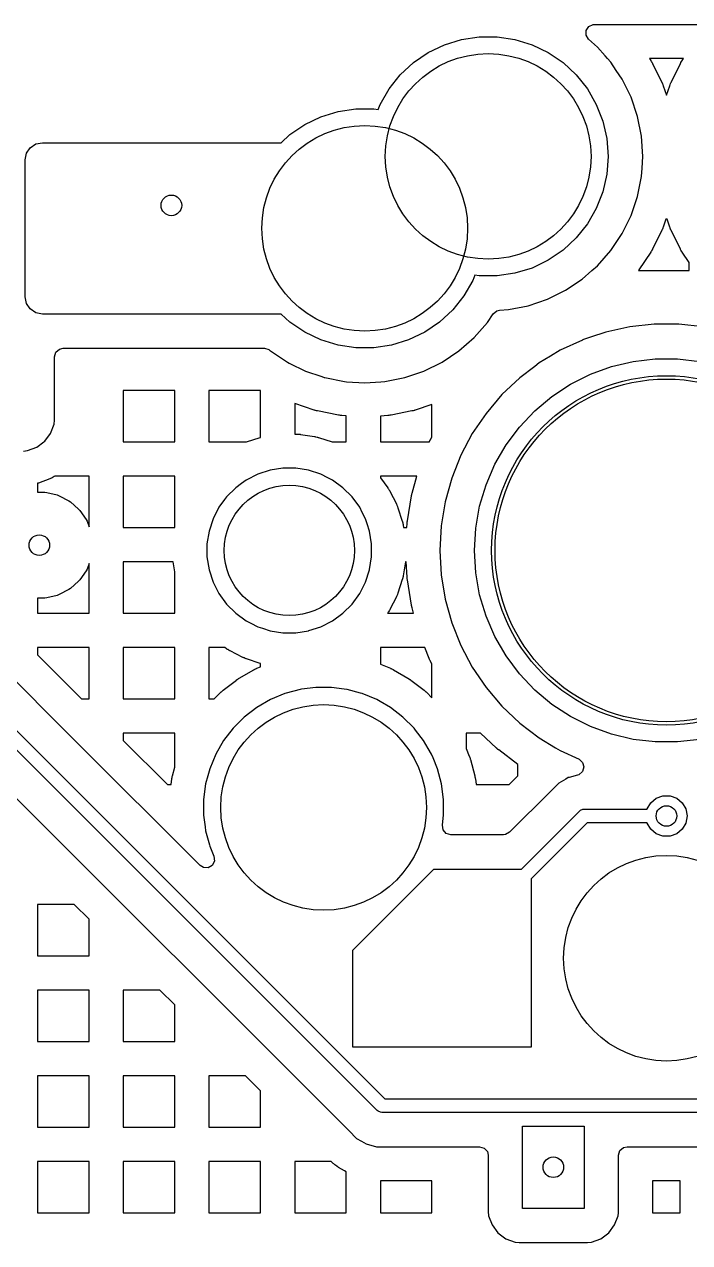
# Model space of a CAD drawing. Extents: x 2.49 to 8.57, y -5.87 to -1.87.
# Drawn here: x 5.737 to 6.119, y -3.6 to -2.9 of the extents above; entities that cross this region are included whole.
import ezdxf

# ---------------------------------------------------------------- set-up
doc = ezdxf.new("R2010")
doc.units = 0
doc.header["$MEASUREMENT"] = 0
doc.layers.add('BLACK', color=7, linetype='CONTINUOUS')

msp = doc.modelspace()

# ---------------------------------------------------------------- linework, layer by layer
at = {"layer": 'BLACK', "linetype": 'CONTINUOUS'}
for p, q in [((6.05933, -2.90648), (6.05934, -2.90373)), ((6.05934, -2.90373), (6.06084, -2.90143)), ((6.06084, -2.90143), (6.06335, -2.9003)), ((6.06335, -2.9003), (6.06402, -2.90026)), ((6.06402, -2.90026), (6.147, -2.90026)), ((5.97798, -2.91196), (5.98782, -2.90893)), ((5.98782, -2.90893), (5.998, -2.90739)), ((5.998, -2.90739), (6.0083, -2.90739)), ((6.0083, -2.90739), (6.01848, -2.90893)), ((6.01848, -2.90893), (6.02832, -2.91196)), ((6.0608, -2.90881), (6.05933, -2.90648)), ((6.06594, -2.91331), (6.0608, -2.90881)), ((5.96019, -2.92223), (5.9687, -2.91643)), ((5.9687, -2.91643), (5.97798, -2.91196)), ((6.02832, -2.91196), (6.0376, -2.91643)), ((6.0376, -2.91643), (6.04611, -2.92223)), ((6.07029, -2.91828), (6.06594, -2.91331)), ((6.07168, -2.91986), (6.07029, -2.91828)), ((5.95264, -2.92923), (5.96019, -2.92223)), ((6.04611, -2.92223), (6.05366, -2.92923)), ((6.07359, -2.92204), (6.07168, -2.91986)), ((6.07672, -2.92672), (6.07359, -2.92204)), ((6.11531, -2.91986), (6.09572, -2.91986)), ((6.09572, -2.91986), (6.09653, -2.92107)), ((6.09653, -2.92107), (6.09661, -2.92121)), ((6.09661, -2.92121), (6.09678, -2.92148)), ((6.09678, -2.92148), (6.09687, -2.92162)), ((6.09687, -2.92162), (6.09719, -2.92218)), ((6.09719, -2.92218), (6.09726, -2.92231)), ((6.09726, -2.92231), (6.09742, -2.9226)), ((6.09742, -2.9226), (6.09749, -2.92274)), ((6.09749, -2.92274), (6.10291, -2.93373)), ((6.10811, -2.93373), (6.11354, -2.92274)), ((6.11354, -2.92274), (6.11361, -2.9226)), ((6.11361, -2.9226), (6.11376, -2.92231)), ((6.11376, -2.92231), (6.11384, -2.92218)), ((6.11384, -2.92218), (6.11416, -2.92162)), ((6.11416, -2.92162), (6.11424, -2.92148)), ((6.11424, -2.92148), (6.11441, -2.92121)), ((6.11441, -2.92121), (6.1145, -2.92107)), ((6.1145, -2.92107), (6.11531, -2.91986)), ((5.94622, -2.93728), (5.95264, -2.92923)), ((6.05366, -2.92923), (6.06008, -2.93728)), ((6.08002, -2.93167), (6.07672, -2.92672)), ((6.08005, -2.9317), (6.08002, -2.93167)), ((6.08518, -2.94212), (6.08005, -2.9317)), ((5.94108, -2.9462), (5.94622, -2.93728)), ((6.06008, -2.93728), (6.06522, -2.9462)), ((6.10291, -2.93373), (6.10298, -2.93388)), ((6.10298, -2.93388), (6.10311, -2.93417)), ((6.10311, -2.93417), (6.10317, -2.93432)), ((6.10317, -2.93432), (6.10342, -2.93491)), ((6.10342, -2.93491), (6.10348, -2.93506)), ((6.10348, -2.93506), (6.10359, -2.93536)), ((6.10359, -2.93536), (6.10365, -2.93551)), ((6.10365, -2.93551), (6.10551, -2.94101)), ((6.10551, -2.94101), (6.10738, -2.93551)), ((6.10738, -2.93551), (6.10743, -2.93536)), ((6.10743, -2.93536), (6.10754, -2.93506)), ((6.10754, -2.93506), (6.1076, -2.93491)), ((6.1076, -2.93491), (6.10785, -2.93432)), ((6.10785, -2.93432), (6.10791, -2.93417)), ((6.10791, -2.93417), (6.10805, -2.93388)), ((6.10805, -2.93388), (6.10811, -2.93373)), ((5.93994, -2.94911), (5.94108, -2.9462)), ((6.06522, -2.9462), (6.06899, -2.95579)), ((6.08892, -2.95312), (6.08518, -2.94212)), ((5.89783, -2.95777), (5.90711, -2.9533)), ((5.90711, -2.9533), (5.91695, -2.95026)), ((5.91695, -2.95026), (5.92713, -2.94873)), ((5.92713, -2.94873), (5.93743, -2.94873)), ((5.93743, -2.94873), (5.93994, -2.94911)), ((6.09118, -2.96451), (6.08892, -2.95312)), ((5.88933, -2.96357), (5.89783, -2.95777)), ((6.06899, -2.95579), (6.07128, -2.96583)), ((5.88431, -2.96822), (5.88933, -2.96357)), ((6.07128, -2.96583), (6.07205, -2.9761)), ((6.09194, -2.9761), (6.09118, -2.96451)), ((6.09118, -2.96451), (6.09118, -2.96451)), ((5.7374, -2.97806), (5.73815, -2.9743)), ((5.73815, -2.9743), (5.74028, -2.97111)), ((5.74028, -2.97111), (5.74348, -2.96897)), ((5.74348, -2.96897), (5.74724, -2.96822)), ((5.74724, -2.96822), (5.88431, -2.96822)), ((5.7374, -3.05681), (5.7374, -2.97806)), ((6.07205, -2.9761), (6.07128, -2.98637)), ((6.09149, -2.98293), (6.09194, -2.9761)), ((6.09194, -2.9761), (6.09194, -2.9761)), ((6.07128, -2.98637), (6.06899, -2.9964)), ((6.08892, -2.99908), (6.09118, -2.98769)), ((6.09118, -2.98769), (6.09149, -2.98293)), ((6.06899, -2.9964), (6.06522, -3.00599)), ((6.08518, -3.01008), (6.08892, -2.99908)), ((6.06522, -3.00599), (6.06008, -3.01491)), ((6.06008, -3.01491), (6.05366, -3.02296)), ((6.08005, -3.02049), (6.08518, -3.01008)), ((6.10519, -3.01213), (6.10365, -3.01668)), ((6.10583, -3.01213), (6.10519, -3.01213)), ((6.10738, -3.01668), (6.10583, -3.01213)), ((6.05366, -3.02296), (6.04611, -3.02996)), ((6.07359, -3.03015), (6.08005, -3.02049)), ((6.10291, -3.01846), (6.09749, -3.02945)), ((6.10298, -3.01832), (6.10291, -3.01846)), ((6.10311, -3.01802), (6.10298, -3.01832)), ((6.10317, -3.01787), (6.10311, -3.01802)), ((6.10342, -3.01728), (6.10317, -3.01787)), ((6.10348, -3.01713), (6.10342, -3.01728)), ((6.10359, -3.01683), (6.10348, -3.01713)), ((6.10365, -3.01668), (6.10359, -3.01683)), ((6.10743, -3.01683), (6.10738, -3.01668)), ((6.10754, -3.01713), (6.10743, -3.01683)), ((6.1076, -3.01728), (6.10754, -3.01713)), ((6.10785, -3.01787), (6.1076, -3.01728)), ((6.10791, -3.01802), (6.10785, -3.01787)), ((6.10805, -3.01832), (6.10791, -3.01802)), ((6.10811, -3.01846), (6.10805, -3.01832)), ((6.11354, -3.02945), (6.10811, -3.01846)), ((6.04611, -3.02996), (6.0376, -3.03576)), ((6.06594, -3.03888), (6.07359, -3.03015)), ((6.09719, -3.03002), (6.09686, -3.03057)), ((6.09726, -3.02988), (6.09719, -3.03002)), ((6.09742, -3.02959), (6.09726, -3.02988)), ((6.09749, -3.02945), (6.09742, -3.02959)), ((6.11361, -3.02959), (6.11354, -3.02945)), ((6.11376, -3.02988), (6.11361, -3.02959)), ((6.11384, -3.03002), (6.11376, -3.02988)), ((6.11416, -3.03057), (6.11384, -3.03002)), ((6.0376, -3.03576), (6.02832, -3.04023)), ((6.09653, -3.03112), (6.08972, -3.04131)), ((6.09661, -3.03098), (6.09653, -3.03112)), ((6.09678, -3.03071), (6.09661, -3.03098)), ((6.09686, -3.03057), (6.09678, -3.03071)), ((6.11424, -3.03071), (6.11416, -3.03057)), ((6.11441, -3.03098), (6.11424, -3.03071)), ((6.1145, -3.03112), (6.11441, -3.03098)), ((6.11851, -3.03712), (6.1145, -3.03112)), ((6.11851, -3.04173), (6.11851, -3.03712)), ((5.9955, -3.04442), (5.99436, -3.04733)), ((5.998, -3.0448), (5.9955, -3.04442)), ((6.01848, -3.04327), (6.0083, -3.0448)), ((6.02832, -3.04023), (6.01848, -3.04327)), ((6.0572, -3.04654), (6.06268, -3.04173)), ((6.06268, -3.04173), (6.06594, -3.03888)), ((6.08944, -3.0417), (6.08942, -3.04173)), ((6.08942, -3.04173), (6.11851, -3.04173)), ((6.08963, -3.04144), (6.08944, -3.0417)), ((6.08972, -3.04131), (6.08963, -3.04144)), ((5.99436, -3.04733), (5.98921, -3.05625)), ((6.0083, -3.0448), (5.998, -3.0448)), ((6.04755, -3.05299), (6.0572, -3.04654)), ((5.73815, -3.06057), (5.7374, -3.05681)), ((5.98921, -3.05625), (5.98279, -3.0643)), ((6.02613, -3.06186), (6.03713, -3.05813)), ((6.03713, -3.05813), (6.04755, -3.05299)), ((5.74028, -3.06376), (5.73815, -3.06057)), ((5.74348, -3.0659), (5.74028, -3.06376)), ((5.98279, -3.0643), (5.97524, -3.0713)), ((6.00598, -3.06662), (6.00809, -3.06485)), ((6.00809, -3.06485), (6.00972, -3.06446)), ((6.00972, -3.06446), (6.01474, -3.06413)), ((6.01474, -3.06413), (6.02613, -3.06186)), ((5.74724, -3.06665), (5.74348, -3.0659)), ((5.88431, -3.06665), (5.74724, -3.06665)), ((5.88933, -3.0713), (5.88431, -3.06665)), ((5.89783, -3.0771), (5.88933, -3.0713)), ((5.97524, -3.0713), (5.96673, -3.0771)), ((5.99507, -3.08022), (6.00273, -3.07149)), ((6.00273, -3.07149), (6.00598, -3.06662)), ((5.90711, -3.08157), (5.89783, -3.0771)), ((5.96673, -3.0771), (5.95745, -3.08157)), ((6.0707, -3.07709), (6.06197, -3.08003)), ((6.08446, -3.07406), (6.0707, -3.07709)), ((6.09847, -3.07253), (6.08446, -3.07406)), ((6.11256, -3.07253), (6.09847, -3.07253)), ((6.09847, -3.07253), (6.09847, -3.07253)), ((6.12656, -3.07406), (6.11256, -3.07253)), ((6.11256, -3.07253), (6.11256, -3.07253)), ((5.75701, -3.08679), (5.75904, -3.08635)), ((5.75904, -3.08635), (5.87465, -3.08635)), ((5.87465, -3.08635), (5.87729, -3.08713)), ((5.91695, -3.08461), (5.90711, -3.08157)), ((5.92713, -3.08614), (5.91695, -3.08461)), ((5.93743, -3.08614), (5.92713, -3.08614)), ((5.94761, -3.08461), (5.93743, -3.08614)), ((5.95745, -3.08157), (5.94761, -3.08461)), ((5.98634, -3.08788), (5.99507, -3.08022)), ((6.05734, -3.08159), (6.04456, -3.0875)), ((6.05735, -3.08158), (6.05734, -3.08159)), ((6.06197, -3.08003), (6.05735, -3.08158)), ((6.05735, -3.08158), (6.05735, -3.08158)), ((5.75415, -3.09123), (5.75493, -3.08859)), ((5.75415, -3.12759), (5.75415, -3.09123)), ((5.75493, -3.08859), (5.75701, -3.08679)), ((5.87729, -3.08713), (5.87787, -3.08756)), ((5.87787, -3.08756), (5.87823, -3.08788)), ((5.87823, -3.08788), (5.87823, -3.08788)), ((5.87823, -3.08788), (5.87823, -3.08788)), ((5.87823, -3.08788), (5.88789, -3.09433)), ((5.97668, -3.09433), (5.98634, -3.08788)), ((6.03895, -3.09087), (6.03248, -3.09477)), ((6.04456, -3.0875), (6.03895, -3.09087)), ((6.04456, -3.0875), (6.04456, -3.0875)), ((6.08637, -3.09391), (6.0991, -3.09242)), ((6.0991, -3.09242), (6.11192, -3.09242)), ((6.11192, -3.09242), (6.12465, -3.09391)), ((5.88789, -3.09433), (5.88789, -3.09433)), ((5.88789, -3.09433), (5.88889, -3.09483)), ((5.88889, -3.09483), (5.8983, -3.09947)), ((5.8983, -3.09947), (5.90761, -3.10263)), ((5.95526, -3.1032), (5.96626, -3.09947)), ((5.96626, -3.09947), (5.97668, -3.09433)), ((6.02991, -3.09672), (6.02127, -3.10329)), ((6.03248, -3.09477), (6.02991, -3.09672)), ((6.06185, -3.10125), (6.0739, -3.09687)), ((6.0739, -3.09687), (6.08637, -3.09391)), ((5.90761, -3.10263), (5.90896, -3.10308)), ((5.90896, -3.10308), (5.9093, -3.1032)), ((5.9093, -3.1032), (5.92069, -3.10547)), ((5.92069, -3.10547), (5.92181, -3.10554)), ((5.92181, -3.10554), (5.93228, -3.10623)), ((5.93228, -3.10623), (5.94156, -3.10562)), ((5.93228, -3.10623), (5.93228, -3.10623)), ((5.93228, -3.10623), (5.93228, -3.10623)), ((5.94156, -3.10562), (5.94387, -3.10547)), ((5.94387, -3.10547), (5.95526, -3.1032)), ((6.02127, -3.10329), (6.01104, -3.11298)), ((6.02127, -3.10329), (6.02127, -3.10329)), ((6.03968, -3.11405), (6.05039, -3.10701)), ((6.05039, -3.10701), (6.06185, -3.10125)), ((5.82323, -3.11055), (5.79363, -3.11055)), ((5.79363, -3.11055), (5.79363, -3.14016)), ((5.82323, -3.14016), (5.82323, -3.11055)), ((5.87245, -3.11055), (5.84284, -3.11055)), ((5.84284, -3.11055), (5.84284, -3.14016)), ((5.87245, -3.1356), (5.87245, -3.11055)), ((6.01104, -3.11298), (6.00192, -3.12372)), ((6.02986, -3.12229), (6.03968, -3.11405)), ((5.9033, -3.12187), (5.89205, -3.11805)), ((5.89205, -3.11805), (5.89205, -3.1356)), ((5.97087, -3.11861), (5.96126, -3.12187)), ((5.97087, -3.13716), (5.97087, -3.11861)), ((5.7539, -3.12993), (5.75415, -3.12759)), ((5.90346, -3.12192), (5.9033, -3.12187)), ((5.90377, -3.12201), (5.90346, -3.12192)), ((5.90392, -3.12206), (5.90377, -3.12201)), ((5.90454, -3.12222), (5.90392, -3.12206)), ((5.90469, -3.12226), (5.90454, -3.12222)), ((5.90501, -3.12234), (5.90469, -3.12226)), ((5.90516, -3.12237), (5.90501, -3.12234)), ((5.91718, -3.12476), (5.90516, -3.12237)), ((5.91734, -3.12479), (5.91718, -3.12476)), ((5.91766, -3.12484), (5.91734, -3.12479)), ((5.91782, -3.12486), (5.91766, -3.12484)), ((5.91845, -3.12495), (5.91782, -3.12486)), ((5.91861, -3.12497), (5.91845, -3.12495)), ((5.91893, -3.125), (5.91861, -3.12497)), ((5.91909, -3.12501), (5.91893, -3.125)), ((5.92166, -3.12518), (5.91909, -3.12501)), ((5.92166, -3.12529), (5.92166, -3.12518)), ((5.92166, -3.14016), (5.92166, -3.12529)), ((5.94548, -3.12501), (5.94127, -3.12529)), ((5.94127, -3.12529), (5.94127, -3.14016)), ((5.94564, -3.125), (5.94548, -3.12501)), ((5.94596, -3.12497), (5.94564, -3.125)), ((5.94611, -3.12495), (5.94596, -3.12497)), ((5.94675, -3.12486), (5.94611, -3.12495)), ((5.94691, -3.12484), (5.94675, -3.12486)), ((5.94723, -3.12479), (5.94691, -3.12484)), ((5.94738, -3.12476), (5.94723, -3.12479)), ((5.9594, -3.12237), (5.94738, -3.12476)), ((5.95956, -3.12234), (5.9594, -3.12237)), ((5.95987, -3.12226), (5.95956, -3.12234)), ((5.96003, -3.12222), (5.95987, -3.12226)), ((5.96065, -3.12206), (5.96003, -3.12222)), ((5.9608, -3.12201), (5.96065, -3.12206)), ((5.96111, -3.12192), (5.9608, -3.12201)), ((5.96126, -3.12187), (5.96111, -3.12192)), ((6.00191, -3.12372), (5.99401, -3.13538)), ((6.00192, -3.12372), (6.00191, -3.12372)), ((6.02107, -3.13162), (6.02986, -3.12229)), ((5.74853, -3.13978), (5.75192, -3.13524)), ((5.75192, -3.13524), (5.7539, -3.12993)), ((5.99401, -3.13538), (5.98741, -3.14783)), ((5.99401, -3.13538), (5.99401, -3.13538)), ((6.01341, -3.1419), (6.02107, -3.13162)), ((5.74399, -3.14317), (5.74802, -3.14016)), ((5.74802, -3.14016), (5.74853, -3.13978)), ((5.79363, -3.14016), (5.82323, -3.14016)), ((5.84284, -3.14016), (5.86437, -3.14016)), ((5.86437, -3.14016), (5.86441, -3.14015)), ((5.86441, -3.14015), (5.87222, -3.13761)), ((5.87222, -3.13761), (5.8724, -3.13755)), ((5.8724, -3.13755), (5.87245, -3.13754)), ((5.87245, -3.13754), (5.87245, -3.1356)), ((5.89205, -3.1356), (5.89308, -3.1356)), ((5.89308, -3.1356), (5.89327, -3.13561)), ((5.89327, -3.13561), (5.89366, -3.13562)), ((5.89366, -3.13562), (5.89385, -3.13563)), ((5.89385, -3.13563), (5.89462, -3.13569)), ((5.89462, -3.13569), (5.89481, -3.13571)), ((5.89481, -3.13571), (5.89519, -3.13576)), ((5.89519, -3.13576), (5.89538, -3.13579)), ((5.89538, -3.13579), (5.90349, -3.13707)), ((5.90349, -3.13707), (5.90368, -3.1371)), ((5.90368, -3.1371), (5.90406, -3.13718)), ((5.90406, -3.13718), (5.90425, -3.13722)), ((5.90425, -3.13722), (5.90499, -3.1374)), ((5.90499, -3.1374), (5.90518, -3.13745)), ((5.90518, -3.13745), (5.90555, -3.13755)), ((5.90555, -3.13755), (5.90574, -3.13761)), ((5.90574, -3.13761), (5.91354, -3.14015)), ((5.91354, -3.14015), (5.91358, -3.14016)), ((5.91358, -3.14016), (5.92166, -3.14016)), ((5.94127, -3.14016), (5.96936, -3.14016)), ((5.96936, -3.14016), (5.96945, -3.13996)), ((5.96945, -3.13996), (5.9695, -3.13984)), ((5.9695, -3.13984), (5.96972, -3.13936)), ((5.96972, -3.13936), (5.96978, -3.13924)), ((5.96978, -3.13924), (5.9699, -3.139)), ((5.9699, -3.139), (5.96996, -3.13888)), ((5.96996, -3.13888), (5.97087, -3.13716)), ((6.007, -3.153), (6.01341, -3.1419)), ((5.73633, -3.14541), (5.73868, -3.14515)), ((5.73868, -3.14515), (5.74399, -3.14317)), ((5.98741, -3.14783), (5.98219, -3.16092)), ((5.98741, -3.14783), (5.98741, -3.14783)), ((5.87791, -3.15637), (5.87083, -3.15867)), ((5.88526, -3.15521), (5.87791, -3.15637)), ((5.8927, -3.15521), (5.88526, -3.15521)), ((5.88526, -3.15521), (5.88526, -3.15521)), ((5.90004, -3.15637), (5.8927, -3.15521)), ((5.8927, -3.15521), (5.8927, -3.15521)), ((5.90712, -3.15867), (5.90004, -3.15637)), ((6.00192, -3.16477), (6.007, -3.153)), ((5.7515, -3.1613), (5.74496, -3.16374)), ((5.75182, -3.16117), (5.7515, -3.1613)), ((5.75246, -3.16087), (5.75182, -3.16117)), ((5.75277, -3.16072), (5.75246, -3.16087)), ((5.754, -3.16005), (5.75277, -3.16072)), ((5.7543, -3.15987), (5.754, -3.16005)), ((5.75446, -3.15976), (5.7543, -3.15987)), ((5.77402, -3.15976), (5.75446, -3.15976)), ((5.77402, -3.1889), (5.77402, -3.15976)), ((5.82323, -3.15976), (5.79363, -3.15976)), ((5.79363, -3.15976), (5.79363, -3.18937)), ((5.82323, -3.18937), (5.82323, -3.15976)), ((5.8642, -3.16205), (5.8615, -3.16402)), ((5.87083, -3.15867), (5.8642, -3.16205)), ((5.91105, -3.16068), (5.90712, -3.15867)), ((5.91306, -3.1617), (5.91105, -3.16068)), ((5.91375, -3.16205), (5.91306, -3.1617)), ((5.91977, -3.16642), (5.91375, -3.16205)), ((5.96217, -3.15976), (5.94127, -3.15976)), ((5.94127, -3.15976), (5.94127, -3.16068)), ((5.94127, -3.16068), (5.94549, -3.16649)), ((5.95946, -3.16951), (5.96217, -3.15976)), ((5.98219, -3.16092), (5.97842, -3.1745)), ((5.98219, -3.16092), (5.98219, -3.16092)), ((5.74467, -3.16384), (5.74442, -3.16391)), ((5.74442, -3.16391), (5.74442, -3.16898)), ((5.74442, -3.16898), (5.74854, -3.16898)), ((5.74496, -3.16374), (5.74467, -3.16384)), ((5.74854, -3.16898), (5.74971, -3.16912)), ((5.74971, -3.16912), (5.75574, -3.1706)), ((5.85819, -3.16642), (5.85293, -3.17168)), ((5.8615, -3.16402), (5.85819, -3.16642)), ((5.85819, -3.16642), (5.85819, -3.16642)), ((5.85819, -3.16642), (5.85819, -3.16642)), ((5.92503, -3.17168), (5.91977, -3.16642)), ((5.94549, -3.16649), (5.9456, -3.16665)), ((5.9456, -3.16665), (5.94581, -3.16697)), ((5.94581, -3.16697), (5.94592, -3.16713)), ((5.94592, -3.16713), (5.94632, -3.16779)), ((5.94632, -3.16779), (5.94642, -3.16795)), ((5.94642, -3.16795), (5.9466, -3.16829)), ((5.9466, -3.16829), (5.94669, -3.16846)), ((5.94669, -3.16846), (5.95042, -3.17577)), ((5.95922, -3.17054), (5.95933, -3.17003)), ((5.95933, -3.17003), (5.95936, -3.1699)), ((5.95936, -3.1699), (5.95943, -3.16964)), ((5.95943, -3.16964), (5.95946, -3.16951)), ((5.99825, -3.17705), (6.00192, -3.16477)), ((5.75574, -3.1706), (5.75684, -3.17102)), ((5.75684, -3.17102), (5.76235, -3.17391)), ((5.76235, -3.17391), (5.76331, -3.17458)), ((5.76331, -3.17458), (5.76797, -3.1787)), ((5.8518, -3.17323), (5.84855, -3.1777)), ((5.85293, -3.17168), (5.8518, -3.17323)), ((5.85293, -3.17168), (5.85293, -3.17168)), ((5.85293, -3.17168), (5.85293, -3.17168)), ((5.9294, -3.1777), (5.92503, -3.17168)), ((5.95042, -3.17577), (5.95051, -3.17595)), ((5.95051, -3.17595), (5.95067, -3.1763)), ((5.95067, -3.1763), (5.95074, -3.17647)), ((5.95074, -3.17647), (5.95104, -3.17719)), ((5.95104, -3.17719), (5.95111, -3.17736)), ((5.95111, -3.17736), (5.95124, -3.17773)), ((5.95675, -3.18549), (5.95912, -3.17107)), ((5.95912, -3.17107), (5.95914, -3.17094)), ((5.95914, -3.17094), (5.95919, -3.17067)), ((5.95919, -3.17067), (5.95922, -3.17054)), ((5.97842, -3.1745), (5.97614, -3.1884)), ((5.97842, -3.1745), (5.97842, -3.1745)), ((5.99602, -3.18968), (5.99825, -3.17705)), ((5.76797, -3.1787), (5.76875, -3.17958)), ((5.76875, -3.17958), (5.77228, -3.1847)), ((5.84518, -3.18433), (5.84288, -3.19141)), ((5.84855, -3.1777), (5.84518, -3.18433)), ((5.93088, -3.18061), (5.9294, -3.1777)), ((5.93278, -3.18433), (5.93088, -3.18061)), ((5.93371, -3.18719), (5.93278, -3.18433)), ((5.93278, -3.18433), (5.93278, -3.18433)), ((5.93278, -3.18433), (5.93278, -3.18433)), ((5.95124, -3.17773), (5.95131, -3.17791)), ((5.95131, -3.17791), (5.95384, -3.18571)), ((5.77228, -3.1847), (5.77282, -3.18574)), ((5.77282, -3.18574), (5.77402, -3.1889)), ((5.79363, -3.18937), (5.82323, -3.18937)), ((5.84288, -3.19141), (5.84171, -3.19875)), ((5.93508, -3.19141), (5.93371, -3.18719)), ((5.93624, -3.19875), (5.93508, -3.19141)), ((5.95384, -3.18571), (5.9539, -3.1859)), ((5.9539, -3.1859), (5.954, -3.18627)), ((5.954, -3.18627), (5.95405, -3.18646)), ((5.95405, -3.18646), (5.95423, -3.18721)), ((5.95423, -3.18721), (5.95427, -3.18739)), ((5.95427, -3.18739), (5.95435, -3.18777)), ((5.95435, -3.18777), (5.95438, -3.18796)), ((5.95438, -3.18796), (5.9546, -3.18937)), ((5.9546, -3.18937), (5.95646, -3.18937)), ((5.95646, -3.18937), (5.95658, -3.18708)), ((5.95658, -3.18708), (5.95659, -3.18695)), ((5.95659, -3.18695), (5.95661, -3.18668)), ((5.95661, -3.18668), (5.95662, -3.18655)), ((5.95662, -3.18655), (5.95668, -3.18602)), ((5.95668, -3.18602), (5.9567, -3.18589)), ((5.9567, -3.18589), (5.95673, -3.18563)), ((5.95673, -3.18563), (5.95675, -3.18549)), ((5.97614, -3.1884), (5.97538, -3.20247)), ((5.97614, -3.1884), (5.97614, -3.1884)), ((5.99528, -3.20247), (5.99602, -3.18968)), ((5.84171, -3.19875), (5.84171, -3.20619)), ((5.93624, -3.20619), (5.93624, -3.19875)), ((5.97538, -3.20247), (5.97538, -3.20247)), ((5.97538, -3.20247), (5.97539, -3.20273)), ((5.97539, -3.20273), (5.97613, -3.21625)), ((5.99602, -3.21527), (5.99528, -3.20247)), ((5.77402, -3.21), (5.77282, -3.21316)), ((5.77402, -3.23858), (5.77402, -3.21)), ((5.8223, -3.20898), (5.79363, -3.20898)), ((5.79363, -3.20898), (5.79363, -3.23858)), ((5.82323, -3.21486), (5.8223, -3.20898)), ((5.84171, -3.20619), (5.84288, -3.21354)), ((5.93508, -3.21351), (5.93624, -3.20619)), ((5.95565, -3.20898), (5.95438, -3.21699)), ((5.9561, -3.20898), (5.95565, -3.20898)), ((5.95658, -3.21787), (5.9561, -3.20898)), ((5.76875, -3.21932), (5.76797, -3.2202)), ((5.77228, -3.2142), (5.76875, -3.21932)), ((5.77282, -3.21316), (5.77228, -3.2142)), ((5.82323, -3.23858), (5.82323, -3.21486)), ((5.84288, -3.21354), (5.84518, -3.22062)), ((5.93278, -3.22062), (5.93508, -3.21354)), ((5.93508, -3.21354), (5.93508, -3.21351)), ((5.95384, -3.21923), (5.95131, -3.22704)), ((5.9539, -3.21905), (5.95384, -3.21923)), ((5.954, -3.21868), (5.9539, -3.21905)), ((5.95405, -3.21849), (5.954, -3.21868)), ((5.95423, -3.21774), (5.95405, -3.21849)), ((5.95427, -3.21756), (5.95423, -3.21774)), ((5.95435, -3.21718), (5.95427, -3.21756)), ((5.95438, -3.21699), (5.95435, -3.21718)), ((5.95659, -3.218), (5.95658, -3.21787)), ((5.95661, -3.21827), (5.95659, -3.218)), ((5.95662, -3.2184), (5.95661, -3.21827)), ((5.95668, -3.21893), (5.95662, -3.2184)), ((5.9567, -3.21906), (5.95668, -3.21893)), ((5.95673, -3.21932), (5.9567, -3.21906)), ((5.95675, -3.21945), (5.95673, -3.21932)), ((5.97613, -3.21625), (5.97614, -3.21654)), ((5.97614, -3.21654), (5.97614, -3.21654)), ((5.97614, -3.21654), (5.97842, -3.23045)), ((5.99825, -3.2279), (5.99602, -3.21527)), ((5.76235, -3.22499), (5.75684, -3.22787)), ((5.76331, -3.22432), (5.76235, -3.22499)), ((5.76797, -3.2202), (5.76331, -3.22432)), ((5.84518, -3.22062), (5.84818, -3.22652)), ((5.9294, -3.22725), (5.93278, -3.22062)), ((5.95912, -3.23388), (5.95675, -3.21945)), ((5.74854, -3.22992), (5.74442, -3.22992)), ((5.74442, -3.22992), (5.74442, -3.23858)), ((5.74971, -3.22978), (5.74854, -3.22992)), ((5.75574, -3.22829), (5.74971, -3.22978)), ((5.75684, -3.22787), (5.75574, -3.22829)), ((5.84818, -3.22652), (5.84855, -3.22725)), ((5.84855, -3.22725), (5.85293, -3.23326)), ((5.85293, -3.23326), (5.85819, -3.23853)), ((5.91977, -3.23853), (5.92503, -3.23326)), ((5.92503, -3.23326), (5.9294, -3.22725)), ((5.95042, -3.22918), (5.94669, -3.23649)), ((5.95051, -3.229), (5.95042, -3.22918)), ((5.95067, -3.22865), (5.95051, -3.229)), ((5.95074, -3.22848), (5.95067, -3.22865)), ((5.95104, -3.22776), (5.95074, -3.22848)), ((5.95111, -3.22759), (5.95104, -3.22776)), ((5.95124, -3.22722), (5.95111, -3.22759)), ((5.95131, -3.22704), (5.95124, -3.22722)), ((5.97842, -3.23045), (5.97842, -3.23045)), ((5.97842, -3.23045), (5.98219, -3.24403)), ((6.00192, -3.24018), (5.99825, -3.2279)), ((5.74442, -3.23858), (5.77402, -3.23858)), ((5.79363, -3.23858), (5.82323, -3.23858)), ((5.85819, -3.23853), (5.8642, -3.2429)), ((5.91375, -3.2429), (5.91969, -3.23858)), ((5.91969, -3.23858), (5.91977, -3.23853)), ((5.94549, -3.23846), (5.9454, -3.23858)), ((5.9454, -3.23858), (5.96033, -3.23858)), ((5.9456, -3.2383), (5.94549, -3.23846)), ((5.94581, -3.23798), (5.9456, -3.2383)), ((5.94592, -3.23782), (5.94581, -3.23798)), ((5.94632, -3.23716), (5.94592, -3.23782)), ((5.94642, -3.237), (5.94632, -3.23716)), ((5.9466, -3.23666), (5.94642, -3.237)), ((5.94669, -3.23649), (5.9466, -3.23666)), ((5.95914, -3.23401), (5.95912, -3.23388)), ((5.95919, -3.23427), (5.95914, -3.23401)), ((5.95922, -3.2344), (5.95919, -3.23427)), ((5.95933, -3.23492), (5.95922, -3.2344)), ((5.95936, -3.23505), (5.95933, -3.23492)), ((5.95943, -3.23531), (5.95936, -3.23505)), ((5.95946, -3.23544), (5.95943, -3.23531)), ((5.96033, -3.23858), (5.95946, -3.23544)), ((6.007, -3.25195), (6.00192, -3.24018)), ((5.8642, -3.2429), (5.86692, -3.24428)), ((5.86692, -3.24428), (5.87083, -3.24628)), ((5.87083, -3.24628), (5.87083, -3.24628)), ((5.87083, -3.24628), (5.87083, -3.24628)), ((5.87083, -3.24628), (5.8735, -3.24714)), ((5.8735, -3.24714), (5.87791, -3.24857)), ((5.90017, -3.24853), (5.90712, -3.24628)), ((5.90712, -3.24628), (5.91375, -3.2429)), ((5.98219, -3.24403), (5.98219, -3.24403)), ((5.98219, -3.24403), (5.98741, -3.25711)), ((5.87791, -3.24857), (5.88526, -3.24974)), ((5.88526, -3.24974), (5.88526, -3.24974)), ((5.88526, -3.24974), (5.8927, -3.24974)), ((5.8927, -3.24974), (5.90004, -3.24857)), ((5.90004, -3.24857), (5.90017, -3.24853)), ((6.01341, -3.26305), (6.007, -3.25195)), ((5.77402, -3.25819), (5.74442, -3.25819)), ((5.74442, -3.25819), (5.74442, -3.26247)), ((5.77402, -3.2878), (5.77402, -3.25819)), ((5.82323, -3.25819), (5.79363, -3.25819)), ((5.79363, -3.25819), (5.79363, -3.2878)), ((5.82323, -3.2878), (5.82323, -3.25819)), ((5.8519, -3.25819), (5.84284, -3.25819)), ((5.84284, -3.25819), (5.84284, -3.2878)), ((5.85299, -3.25899), (5.8519, -3.25819)), ((5.85315, -3.2591), (5.85299, -3.25899)), ((5.85347, -3.25931), (5.85315, -3.2591)), ((5.85363, -3.25941), (5.85347, -3.25931)), ((5.85429, -3.25982), (5.85363, -3.25941)), ((5.85445, -3.25991), (5.85429, -3.25982)), ((5.85479, -3.2601), (5.85445, -3.25991)), ((5.85496, -3.26019), (5.85479, -3.2601)), ((5.86228, -3.26392), (5.85496, -3.26019)), ((5.96673, -3.25819), (5.94127, -3.25819)), ((5.94127, -3.25819), (5.94127, -3.2678)), ((5.96929, -3.26462), (5.96673, -3.25819)), ((5.98741, -3.25711), (5.98741, -3.25712)), ((5.98741, -3.25712), (5.99401, -3.26956)), ((5.7659, -3.31168), (5.72119, -3.26698)), ((5.74442, -3.26247), (5.76974, -3.2878)), ((5.86245, -3.264), (5.86228, -3.26392)), ((5.8628, -3.26417), (5.86245, -3.264)), ((5.86298, -3.26424), (5.8628, -3.26417)), ((5.86369, -3.26454), (5.86298, -3.26424)), ((5.86387, -3.26461), (5.86369, -3.26454)), ((5.86423, -3.26474), (5.86387, -3.26461)), ((5.86441, -3.2648), (5.86423, -3.26474)), ((5.87222, -3.26734), (5.86441, -3.2648)), ((5.8724, -3.2674), (5.87222, -3.26734)), ((5.87245, -3.26741), (5.8724, -3.2674)), ((5.87245, -3.2678), (5.87245, -3.26741)), ((5.87245, -3.2693), (5.87245, -3.2678)), ((5.94127, -3.2678), (5.94701, -3.27018)), ((5.96934, -3.26474), (5.96929, -3.26462)), ((5.96945, -3.26499), (5.96934, -3.26474)), ((5.9695, -3.26511), (5.96945, -3.26499)), ((5.96972, -3.26559), (5.9695, -3.26511)), ((5.96978, -3.26571), (5.96972, -3.26559)), ((5.9699, -3.26595), (5.96978, -3.26571)), ((5.96996, -3.26606), (5.9699, -3.26595)), ((5.97087, -3.26778), (5.96996, -3.26606)), ((5.97087, -3.28713), (5.97087, -3.26778)), ((6.02107, -3.27333), (6.01341, -3.26305)), ((5.86021, -3.27587), (5.86859, -3.27103)), ((5.86859, -3.27103), (5.86873, -3.27095)), ((5.86873, -3.27095), (5.86901, -3.2708)), ((5.86901, -3.2708), (5.86915, -3.27073)), ((5.86915, -3.27073), (5.86973, -3.27044)), ((5.86973, -3.27044), (5.86988, -3.27037)), ((5.86988, -3.27037), (5.87017, -3.27024)), ((5.87017, -3.27024), (5.87032, -3.27018)), ((5.87032, -3.27018), (5.87245, -3.2693)), ((5.94701, -3.27018), (5.94715, -3.27024)), ((5.94715, -3.27024), (5.94745, -3.27037)), ((5.94745, -3.27037), (5.94759, -3.27044)), ((5.94759, -3.27044), (5.94817, -3.27073)), ((5.94817, -3.27073), (5.94831, -3.2708)), ((5.94831, -3.2708), (5.94859, -3.27095)), ((5.94859, -3.27095), (5.94873, -3.27103)), ((5.94873, -3.27103), (5.95711, -3.27587)), ((5.99401, -3.26956), (5.99401, -3.26956)), ((5.99401, -3.26956), (5.99401, -3.26956)), ((5.99401, -3.26956), (6.00191, -3.28123)), ((6.02986, -3.28266), (6.02107, -3.27333)), ((5.70478, -3.27843), (5.94379, -3.51743)), ((5.85093, -3.28283), (5.85861, -3.27694)), ((5.85861, -3.27694), (5.85874, -3.27684)), ((5.85874, -3.27684), (5.859, -3.27665)), ((5.859, -3.27665), (5.85913, -3.27656)), ((5.85913, -3.27656), (5.85967, -3.27621)), ((5.85967, -3.27621), (5.8598, -3.27612)), ((5.8598, -3.27612), (5.86007, -3.27595)), ((5.86007, -3.27595), (5.86021, -3.27587)), ((5.89519, -3.28237), (5.89151, -3.28336)), ((5.89603, -3.28226), (5.89519, -3.28237)), ((5.90414, -3.28119), (5.89603, -3.28226)), ((5.91318, -3.28119), (5.90414, -3.28119)), ((5.90414, -3.28119), (5.90414, -3.28119)), ((5.9204, -3.28215), (5.91318, -3.28119)), ((5.91318, -3.28119), (5.91318, -3.28119)), ((5.92214, -3.28237), (5.9204, -3.28215)), ((5.92976, -3.28442), (5.92214, -3.28237)), ((5.95711, -3.27587), (5.95725, -3.27595)), ((5.95725, -3.27595), (5.95752, -3.27612)), ((5.95752, -3.27612), (5.95766, -3.27621)), ((5.95766, -3.27621), (5.95819, -3.27656)), ((5.95819, -3.27656), (5.95832, -3.27665)), ((5.95832, -3.27665), (5.95858, -3.27684)), ((5.95858, -3.27684), (5.95871, -3.27694)), ((5.95871, -3.27694), (5.96639, -3.28283)), ((6.00191, -3.28123), (6.00191, -3.28123)), ((6.00191, -3.28123), (6.00192, -3.28123)), ((6.00192, -3.28123), (6.01104, -3.29197)), ((5.93937, -3.52416), (5.70037, -3.28515)), ((5.76974, -3.2878), (5.77402, -3.2878)), ((5.79363, -3.2878), (5.82323, -3.2878)), ((5.84284, -3.2878), (5.84579, -3.2878)), ((5.84579, -3.2878), (5.84949, -3.2841)), ((5.84949, -3.2841), (5.8496, -3.28398)), ((5.8496, -3.28398), (5.84984, -3.28376)), ((5.84984, -3.28376), (5.84996, -3.28366)), ((5.84996, -3.28366), (5.85044, -3.28323)), ((5.85044, -3.28323), (5.85056, -3.28313)), ((5.85056, -3.28313), (5.85081, -3.28293)), ((5.85081, -3.28293), (5.85093, -3.28283)), ((5.87811, -3.28817), (5.87029, -3.29269)), ((5.87812, -3.28817), (5.87811, -3.28817)), ((5.88646, -3.28471), (5.87812, -3.28817)), ((5.89151, -3.28336), (5.88646, -3.28471)), ((5.93086, -3.28471), (5.92976, -3.28442)), ((5.93921, -3.28817), (5.93086, -3.28471)), ((5.94121, -3.28932), (5.93921, -3.28817)), ((5.93921, -3.28817), (5.93921, -3.28817)), ((5.94703, -3.29269), (5.94121, -3.28932)), ((5.96639, -3.28283), (5.96651, -3.28293)), ((5.96651, -3.28293), (5.96676, -3.28313)), ((5.96676, -3.28313), (5.96688, -3.28323)), ((5.96688, -3.28323), (5.96737, -3.28366)), ((5.96737, -3.28366), (5.96749, -3.28376)), ((5.96749, -3.28376), (5.96772, -3.28398)), ((5.96772, -3.28398), (5.96784, -3.2841)), ((5.96784, -3.2841), (5.97087, -3.28713)), ((6.03968, -3.2909), (6.02986, -3.28266)), ((5.87029, -3.29269), (5.86312, -3.29819)), ((5.9542, -3.29819), (5.94703, -3.29269)), ((5.94703, -3.29269), (5.94703, -3.29269)), ((6.01104, -3.29197), (6.01104, -3.29197)), ((6.01104, -3.29197), (6.02127, -3.30166)), ((6.05039, -3.29794), (6.03968, -3.2909)), ((5.86312, -3.29819), (5.85674, -3.30457)), ((5.96059, -3.30457), (5.9542, -3.29819)), ((5.9542, -3.29819), (5.9542, -3.29819)), ((6.02127, -3.30166), (6.02127, -3.30166)), ((6.02127, -3.30166), (6.02127, -3.30166)), ((6.02127, -3.30166), (6.0214, -3.30175)), ((6.0214, -3.30175), (6.03248, -3.31018)), ((6.06185, -3.30369), (6.05039, -3.29794)), ((5.69363, -3.30629), (5.92307, -3.53572)), ((5.82323, -3.3074), (5.79363, -3.3074)), ((5.79363, -3.3074), (5.79363, -3.31168)), ((5.82323, -3.3269), (5.82323, -3.3074)), ((5.85674, -3.30457), (5.85124, -3.31174)), ((5.96142, -3.30566), (5.96059, -3.30457)), ((5.96059, -3.30457), (5.96059, -3.30457)), ((5.96059, -3.30457), (5.96059, -3.30457)), ((5.96609, -3.31174), (5.96142, -3.30566)), ((5.99882, -3.3074), (5.99048, -3.3074)), ((5.99048, -3.3074), (5.99048, -3.31631)), ((6.00798, -3.31607), (5.99882, -3.3074)), ((6.03248, -3.31018), (6.04183, -3.31581)), ((6.0739, -3.30808), (6.06185, -3.30369)), ((6.08637, -3.31104), (6.0739, -3.30808)), ((5.83774, -3.38352), (5.7659, -3.31168)), ((5.79363, -3.31168), (5.81895, -3.33701)), ((5.85124, -3.31174), (5.84672, -3.31957)), ((5.96873, -3.31631), (5.96609, -3.31174)), ((5.96609, -3.31174), (5.96609, -3.31174)), ((5.96609, -3.31174), (5.96609, -3.31174)), ((5.9706, -3.31957), (5.96873, -3.31631)), ((5.99048, -3.31631), (5.9923, -3.32071)), ((6.00807, -3.31616), (6.00798, -3.31607)), ((6.00827, -3.31634), (6.00807, -3.31616)), ((6.00837, -3.31643), (6.00827, -3.31634)), ((6.00877, -3.31677), (6.00837, -3.31643)), ((6.00888, -3.31685), (6.00877, -3.31677)), ((6.00909, -3.31702), (6.00888, -3.31685)), ((6.00919, -3.3171), (6.00909, -3.31702)), ((6.02008, -3.32539), (6.00919, -3.3171)), ((6.04183, -3.31581), (6.04456, -3.31745)), ((6.0991, -3.31252), (6.08637, -3.31104)), ((6.11192, -3.31252), (6.0991, -3.31252)), ((6.12465, -3.31104), (6.11192, -3.31252)), ((5.84672, -3.31957), (5.84326, -3.32791)), ((5.84672, -3.31957), (5.84672, -3.31957)), ((5.97147, -3.32165), (5.9706, -3.31957)), ((5.9706, -3.31957), (5.9706, -3.31957)), ((5.9706, -3.31957), (5.9706, -3.31957)), ((5.97406, -3.32791), (5.97147, -3.32165)), ((5.9923, -3.32071), (5.99236, -3.32085)), ((5.99236, -3.32085), (5.99247, -3.32116)), ((5.99247, -3.32116), (5.99252, -3.32131)), ((5.99252, -3.32131), (5.99273, -3.32191)), ((5.99273, -3.32191), (5.99278, -3.32207)), ((5.99278, -3.32207), (5.99287, -3.32237)), ((5.99287, -3.32237), (5.99292, -3.32253)), ((5.99292, -3.32253), (5.99542, -3.33187)), ((6.04456, -3.31745), (6.04456, -3.31745)), ((6.04456, -3.31745), (6.0553, -3.32242)), ((6.0553, -3.32242), (6.05737, -3.32423)), ((6.05737, -3.32423), (6.05813, -3.32687)), ((5.8219, -3.33187), (5.82323, -3.3269)), ((5.84326, -3.32791), (5.84216, -3.33203)), ((5.9764, -3.33664), (5.97406, -3.32791)), ((6.02008, -3.33205), (6.02008, -3.32539)), ((6.05526, -3.3313), (6.05451, -3.33156)), ((6.05734, -3.32951), (6.05526, -3.3313)), ((6.05813, -3.32687), (6.05734, -3.32951)), ((5.81895, -3.33701), (5.8211, -3.33701)), ((5.8211, -3.33701), (5.82153, -3.33376)), ((5.82153, -3.33376), (5.82155, -3.3336)), ((5.82155, -3.3336), (5.8216, -3.33328)), ((5.8216, -3.33328), (5.82163, -3.33313)), ((5.82163, -3.33313), (5.82176, -3.3325)), ((5.82176, -3.3325), (5.82179, -3.33234)), ((5.82179, -3.33234), (5.82186, -3.33203)), ((5.82186, -3.33203), (5.8219, -3.33187)), ((5.84092, -3.33664), (5.83974, -3.34559)), ((5.84216, -3.33203), (5.84092, -3.33664)), ((5.84092, -3.33664), (5.84092, -3.33664)), ((5.84092, -3.33664), (5.84092, -3.33664)), ((5.97758, -3.3456), (5.9764, -3.33664)), ((5.99542, -3.33187), (5.99546, -3.33203)), ((5.99546, -3.33203), (5.99553, -3.33234)), ((5.99553, -3.33234), (5.99557, -3.3325)), ((5.99557, -3.3325), (5.99569, -3.33313)), ((5.99569, -3.33313), (5.99572, -3.33328)), ((5.99572, -3.33328), (5.99577, -3.3336)), ((5.99577, -3.3336), (5.9958, -3.33376)), ((5.9958, -3.33376), (5.99622, -3.33701)), ((5.99622, -3.33701), (6.01513, -3.33701)), ((6.01513, -3.33701), (6.02008, -3.33205)), ((6.04375, -3.33611), (6.03918, -3.34069)), ((6.0477, -3.33383), (6.04375, -3.33611)), ((6.04914, -3.333), (6.0477, -3.33383)), ((6.0477, -3.33383), (6.0477, -3.33383)), ((6.04915, -3.333), (6.04914, -3.333)), ((6.04914, -3.333), (6.04914, -3.333)), ((6.04921, -3.33298), (6.04915, -3.333)), ((6.04966, -3.33286), (6.04921, -3.33298)), ((6.05451, -3.33156), (6.04966, -3.33286)), ((6.04966, -3.33286), (6.04966, -3.33286)), ((6.03918, -3.34069), (6.01546, -3.36441)), ((6.09646, -3.34744), (6.09961, -3.3448)), ((6.09961, -3.3448), (6.10346, -3.3434)), ((6.10346, -3.3434), (6.10756, -3.3434)), ((6.10756, -3.3434), (6.11142, -3.3448)), ((6.11142, -3.3448), (6.11456, -3.34744)), ((5.83974, -3.34559), (5.83974, -3.35463)), ((5.97758, -3.35463), (5.97758, -3.3456)), ((6.02219, -3.38555), (6.05548, -3.35225)), ((6.05548, -3.35225), (6.05608, -3.35176)), ((6.05608, -3.35176), (6.0575, -3.35117)), ((6.0575, -3.35117), (6.05827, -3.3511)), ((6.05827, -3.3511), (6.09439, -3.3511)), ((6.09439, -3.3511), (6.09441, -3.35099)), ((6.09441, -3.35099), (6.09646, -3.34744)), ((6.11456, -3.34744), (6.11661, -3.35099)), ((6.11661, -3.35099), (6.11732, -3.35503)), ((5.83974, -3.35463), (5.84062, -3.36125)), ((5.97685, -3.36016), (5.97758, -3.35463)), ((6.0599, -3.35897), (6.02776, -3.39111)), ((6.09439, -3.35897), (6.0599, -3.35897)), ((6.09441, -3.35907), (6.09439, -3.35897)), ((6.09646, -3.36263), (6.09441, -3.35907)), ((6.11661, -3.35907), (6.11456, -3.36263)), ((6.11732, -3.35503), (6.11661, -3.35907)), ((5.84062, -3.36125), (5.84092, -3.36359)), ((5.84092, -3.36359), (5.84306, -3.37155)), ((5.97683, -3.36032), (5.97685, -3.36016)), ((5.97723, -3.36299), (5.97683, -3.36032)), ((5.97903, -3.36507), (5.97723, -3.36299)), ((5.98167, -3.36584), (5.97903, -3.36507)), ((6.012, -3.36584), (5.98167, -3.36584)), ((6.01304, -3.36573), (6.012, -3.36584)), ((6.01546, -3.36441), (6.01304, -3.36573)), ((6.09961, -3.36526), (6.09646, -3.36263)), ((6.10346, -3.36667), (6.09961, -3.36526)), ((6.11142, -3.36526), (6.10756, -3.36667)), ((6.11456, -3.36263), (6.11142, -3.36526)), ((5.84306, -3.37155), (5.84326, -3.37231)), ((5.84326, -3.37231), (5.8457, -3.3782)), ((6.10756, -3.36667), (6.10346, -3.36667)), ((5.8457, -3.3782), (5.84599, -3.38094)), ((5.83965, -3.3847), (5.83774, -3.38352)), ((5.8424, -3.3848), (5.83965, -3.3847)), ((5.84476, -3.3834), (5.8424, -3.3848)), ((5.84599, -3.38094), (5.84476, -3.3834)), ((5.92539, -3.43212), (5.97197, -3.38555)), ((5.97197, -3.38555), (6.02219, -3.38555)), ((6.02776, -3.39111), (6.02776, -3.48791)), ((5.76545, -3.40583), (5.74442, -3.40583)), ((5.74442, -3.40583), (5.74442, -3.43543)), ((5.77402, -3.4144), (5.76545, -3.40583)), ((5.77402, -3.43543), (5.77402, -3.4144)), ((5.74442, -3.43543), (5.77402, -3.43543)), ((5.92539, -3.48791), (5.92539, -3.43212)), ((5.77402, -3.45504), (5.74442, -3.45504)), ((5.74442, -3.45504), (5.74442, -3.48465)), ((5.77402, -3.48465), (5.77402, -3.45504)), ((5.81466, -3.45504), (5.79363, -3.45504)), ((5.79363, -3.45504), (5.79363, -3.48465)), ((5.82323, -3.46361), (5.81466, -3.45504)), ((5.82323, -3.48465), (5.82323, -3.46361)), ((5.74442, -3.48465), (5.77402, -3.48465)), ((5.79363, -3.48465), (5.82323, -3.48465)), ((6.02776, -3.48791), (5.92539, -3.48791)), ((5.77402, -3.50425), (5.74442, -3.50425)), ((5.74442, -3.50425), (5.74442, -3.53386)), ((5.77402, -3.53386), (5.77402, -3.50425)), ((5.82323, -3.50425), (5.79363, -3.50425)), ((5.79363, -3.50425), (5.79363, -3.53386)), ((5.82323, -3.53386), (5.82323, -3.50425)), ((5.86387, -3.50425), (5.84284, -3.50425)), ((5.84284, -3.50425), (5.84284, -3.53386)), ((5.87245, -3.51283), (5.86387, -3.50425)), ((5.87245, -3.53386), (5.87245, -3.51283)), ((5.94379, -3.51743), (6.13504, -3.51743)), ((5.93997, -3.52465), (5.93937, -3.52416)), ((5.94139, -3.52523), (5.93997, -3.52465)), ((5.94215, -3.52531), (5.94139, -3.52523)), ((6.13341, -3.52531), (5.94215, -3.52531)), ((5.74442, -3.53386), (5.77402, -3.53386)), ((5.79363, -3.53386), (5.82323, -3.53386)), ((5.84284, -3.53386), (5.87245, -3.53386)), ((6.02283, -3.58043), (6.02283, -3.53318)), ((6.02283, -3.53318), (6.05827, -3.53318)), ((6.05827, -3.53318), (6.05827, -3.58043)), ((5.92307, -3.53572), (5.92307, -3.53572)), ((5.92307, -3.53572), (5.92324, -3.53589)), ((5.92324, -3.53589), (5.92324, -3.53589)), ((5.92324, -3.53589), (5.92764, -3.54029)), ((5.92764, -3.54029), (5.93046, -3.54192)), ((5.93046, -3.54192), (5.93303, -3.5434)), ((5.93303, -3.5434), (5.93904, -3.54501)), ((5.93904, -3.54501), (5.93904, -3.54501)), ((5.93904, -3.54501), (5.94557, -3.54501)), ((5.94557, -3.54501), (5.94557, -3.54501)), ((5.94557, -3.54501), (5.99825, -3.54501)), ((5.99825, -3.54501), (6.00089, -3.54579)), ((6.00089, -3.54579), (6.00269, -3.54787)), ((6.00269, -3.54787), (6.00313, -3.5499)), ((6.07797, -3.5499), (6.07875, -3.54726)), ((6.07875, -3.54726), (6.08083, -3.54545)), ((6.08083, -3.54545), (6.08285, -3.54501)), ((6.08285, -3.54501), (6.12322, -3.54501)), ((5.77402, -3.55347), (5.74442, -3.55347)), ((5.74442, -3.55347), (5.74442, -3.58307)), ((5.77402, -3.58307), (5.77402, -3.55347)), ((5.82323, -3.55347), (5.79363, -3.55347)), ((5.79363, -3.55347), (5.79363, -3.58307)), ((5.82323, -3.58307), (5.82323, -3.55347)), ((5.87245, -3.55347), (5.84284, -3.55347)), ((5.84284, -3.55347), (5.84284, -3.58307)), ((5.87245, -3.58307), (5.87245, -3.55347)), ((5.91309, -3.55347), (5.89205, -3.55347)), ((5.89205, -3.55347), (5.89205, -3.58307)), ((5.91423, -3.55461), (5.91309, -3.55347)), ((5.91446, -3.55483), (5.91423, -3.55461)), ((5.91495, -3.55525), (5.91446, -3.55483)), ((5.91519, -3.55545), (5.91495, -3.55525)), ((6.00313, -3.5499), (6.00313, -3.58231)), ((6.07797, -3.58231), (6.07797, -3.5499)), ((5.91621, -3.55624), (5.91519, -3.55545)), ((5.91647, -3.55642), (5.91621, -3.55624)), ((5.91701, -3.55678), (5.91647, -3.55642)), ((5.91728, -3.55695), (5.91701, -3.55678)), ((5.92065, -3.5589), (5.91728, -3.55695)), ((5.92166, -3.55948), (5.92065, -3.5589)), ((5.92065, -3.5589), (5.92065, -3.5589)), ((5.92166, -3.56462), (5.92166, -3.55948)), ((5.92166, -3.58307), (5.92166, -3.56462)), ((5.94587, -3.56462), (5.94127, -3.56462)), ((5.94127, -3.56462), (5.94127, -3.58307)), ((5.97087, -3.56462), (5.94587, -3.56462)), ((5.94587, -3.56462), (5.94587, -3.56462)), ((5.97087, -3.58307), (5.97087, -3.56462)), ((6.11344, -3.56462), (6.09758, -3.56462)), ((6.09758, -3.56462), (6.09758, -3.58257)), ((6.11344, -3.58257), (6.11344, -3.56462)), ((5.74442, -3.58307), (5.77402, -3.58307)), ((5.79363, -3.58307), (5.82323, -3.58307)), ((5.84284, -3.58307), (5.87245, -3.58307)), ((5.89205, -3.58307), (5.92166, -3.58307)), ((5.94127, -3.58307), (5.97087, -3.58307)), ((6.00313, -3.58231), (6.00313, -3.58231)), ((6.00313, -3.58231), (6.00338, -3.58466)), ((6.05827, -3.58043), (6.02283, -3.58043)), ((6.07772, -3.58466), (6.07789, -3.58307)), ((6.07789, -3.58307), (6.07797, -3.58231)), ((6.09758, -3.58271), (6.09757, -3.58297)), ((6.09757, -3.58297), (6.09757, -3.58307)), ((6.09757, -3.58307), (6.11346, -3.58307)), ((6.09758, -3.58257), (6.09758, -3.58271)), ((6.11345, -3.5827), (6.11344, -3.58257)), ((6.11345, -3.58297), (6.11345, -3.5827)), ((6.11346, -3.58307), (6.11345, -3.58297)), ((6.00338, -3.58466), (6.00536, -3.58997)), ((6.00536, -3.58997), (6.00536, -3.58997)), ((6.00536, -3.58997), (6.00876, -3.5945)), ((6.07234, -3.5945), (6.07574, -3.58997)), ((6.07574, -3.58997), (6.07772, -3.58466)), ((6.00876, -3.5945), (6.00876, -3.5945)), ((6.00876, -3.5945), (6.01329, -3.5979)), ((6.06781, -3.5979), (6.07234, -3.5945)), ((6.01329, -3.5979), (6.01329, -3.5979)), ((6.01329, -3.5979), (6.0186, -3.59988)), ((6.0186, -3.59988), (6.0186, -3.59988)), ((6.0186, -3.59988), (6.01888, -3.59991)), ((6.01888, -3.59991), (6.02095, -3.60013)), ((6.02095, -3.60013), (6.06015, -3.60013)), ((6.06015, -3.60013), (6.0625, -3.59988)), ((6.0625, -3.59988), (6.06781, -3.5979))]:
    msp.add_line(p, q, dxfattribs=at)
at = {"layer": 'BLACK'}
for centre, radius in [((6.00315, -2.9761), 0.05906), ((5.93228, -3.01743), 0.05906), ((5.82126, -3.00425), 0.00591), ((6.10551, -3.20247), 0.10039), ((6.10551, -3.20247), 0.09843), ((5.88898, -3.20247), 0.0374), ((5.74543, -3.19945), 0.00591), ((5.90866, -3.35011), 0.05906), ((6.10551, -3.35503), 0.00591), ((6.10551, -3.43673), 0.05906), ((6.04055, -3.5568), 0.00591)]:
    msp.add_circle(centre, radius, dxfattribs=at)

doc.saveas('drawing.dxf')
